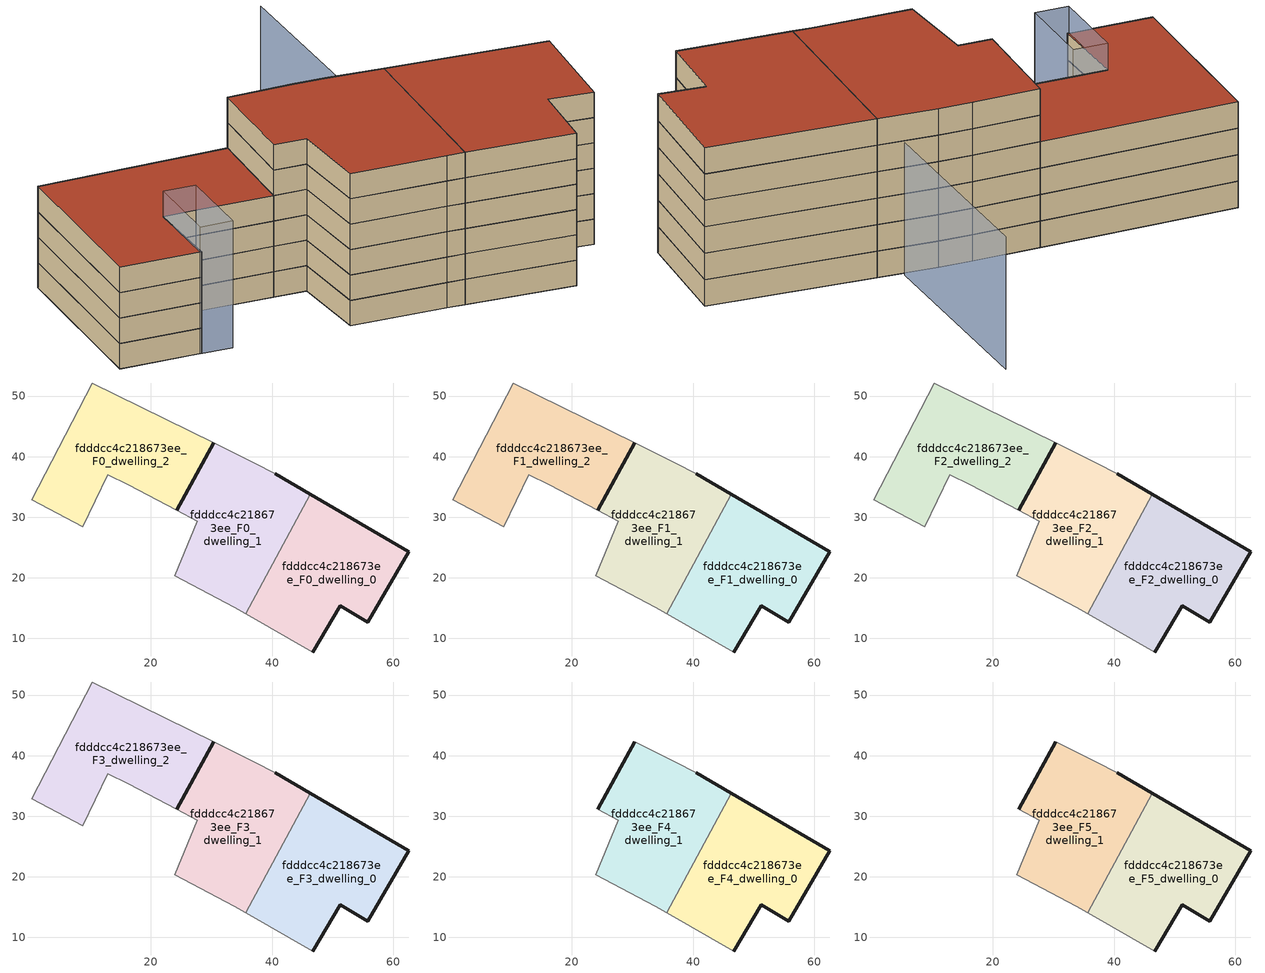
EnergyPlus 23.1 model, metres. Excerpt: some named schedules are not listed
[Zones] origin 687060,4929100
fdddcc4c218673ee_F0_dwelling_0
 floor ground (EU_floor_Construction): 55.78,12.64 62.6,24.29 46.3,33.79 35.65,14.08 46.74,7.76 51.3,15.37 z0
 wall outside (EU_wall_Construction): 46.3,33.79 62.6,24.29 55.78,12.64 51.3,15.37 46.74,7.76 z0:3
 wall adiabatic (EU_wall_Construction): 46.74,7.76 35.65,14.08 z0:3
 wall to fdddcc4c218673ee_F0_dwelling_1 (EU_wall_Construction): 35.65,14.08 46.3,33.79 z0:3
fdddcc4c218673ee_F0_dwelling_1
 floor ground (EU_floor_Construction): 35.65,14.08 46.3,33.79 40.51,37.16 37.18,38.94 30.35,42.31 24.3,31.12 27.68,29.34 23.95,20.36 33.81,15.12 z0
 wall outside (EU_wall_Construction): 40.51,37.16 46.3,33.79 / 24.3,31.12 30.35,42.31 z0:3
 wall adiabatic (EU_wall_Construction): 35.65,14.08 33.81,15.12 23.95,20.36 27.68,29.34 24.3,31.12 / 30.35,42.31 37.18,38.94 40.51,37.16 z0:3
fdddcc4c218673ee_F0_dwelling_2
 floor ground (EU_floor_Construction): 24.3,31.12 30.35,42.31 10.37,52.15 0.32,32.87 8.76,28.46 12.88,37.04 16.29,35.33 z0
 wall outside (EU_wall_Construction): 30.35,42.31 24.3,31.12 z0:3
 wall adiabatic (EU_wall_Construction): 24.3,31.12 16.29,35.33 12.88,37.04 8.76,28.46 0.32,32.87 10.37,52.15 30.35,42.31 z0:3
fdddcc4c218673ee_F1_dwelling_0
 floor to fdddcc4c218673ee_F0_dwelling_0 (EU_floor_Construction): 55.78,12.64 62.6,24.29 46.3,33.79 35.65,14.08 46.74,7.76 51.3,15.37 z3
 wall outside (EU_wall_Construction): 46.3,33.79 62.6,24.29 55.78,12.64 51.3,15.37 46.74,7.76 z3:6
 wall adiabatic (EU_wall_Construction): 46.74,7.76 35.65,14.08 z3:6
 wall to fdddcc4c218673ee_F1_dwelling_1 (EU_wall_Construction): 35.65,14.08 46.3,33.79 z3:6
fdddcc4c218673ee_F1_dwelling_1
 floor to fdddcc4c218673ee_F0_dwelling_1 (EU_floor_Construction): 35.65,14.08 46.3,33.79 40.51,37.16 37.18,38.94 30.35,42.31 24.3,31.12 27.68,29.34 23.95,20.36 33.81,15.12 z3
 wall outside (EU_wall_Construction): 40.51,37.16 46.3,33.79 / 24.3,31.12 30.35,42.31 z3:6
 wall adiabatic (EU_wall_Construction): 35.65,14.08 33.81,15.12 23.95,20.36 27.68,29.34 24.3,31.12 / 30.35,42.31 37.18,38.94 40.51,37.16 z3:6
fdddcc4c218673ee_F1_dwelling_2
 floor to fdddcc4c218673ee_F0_dwelling_2 (EU_floor_Construction): 24.3,31.12 30.35,42.31 10.37,52.15 0.32,32.87 8.76,28.46 12.88,37.04 16.29,35.33 z3
 wall outside (EU_wall_Construction): 30.35,42.31 24.3,31.12 z3:6
 wall adiabatic (EU_wall_Construction): 24.3,31.12 16.29,35.33 12.88,37.04 8.76,28.46 0.32,32.87 10.37,52.15 30.35,42.31 z3:6
fdddcc4c218673ee_F2_dwelling_0
 floor to fdddcc4c218673ee_F1_dwelling_0 (EU_floor_Construction): 55.78,12.64 62.6,24.29 46.3,33.79 35.65,14.08 46.74,7.76 51.3,15.37 z6
 wall outside (EU_wall_Construction): 46.3,33.79 62.6,24.29 55.78,12.64 51.3,15.37 46.74,7.76 z6:9
 wall adiabatic (EU_wall_Construction): 46.74,7.76 35.65,14.08 z6:9
 wall to fdddcc4c218673ee_F2_dwelling_1 (EU_wall_Construction): 35.65,14.08 46.3,33.79 z6:9
fdddcc4c218673ee_F2_dwelling_1
 floor to fdddcc4c218673ee_F1_dwelling_1 (EU_floor_Construction): 35.65,14.08 46.3,33.79 40.51,37.16 37.18,38.94 30.35,42.31 24.3,31.12 27.68,29.34 23.95,20.36 33.81,15.12 z6
 wall outside (EU_wall_Construction): 40.51,37.16 46.3,33.79 / 24.3,31.12 30.35,42.31 z6:9
 wall adiabatic (EU_wall_Construction): 35.65,14.08 33.81,15.12 23.95,20.36 27.68,29.34 24.3,31.12 / 30.35,42.31 37.18,38.94 40.51,37.16 z6:9
fdddcc4c218673ee_F2_dwelling_2
 floor to fdddcc4c218673ee_F1_dwelling_2 (EU_floor_Construction): 24.3,31.12 30.35,42.31 10.37,52.15 0.32,32.87 8.76,28.46 12.88,37.04 16.29,35.33 z6
 wall outside (EU_wall_Construction): 30.35,42.31 24.3,31.12 z6:9
 wall adiabatic (EU_wall_Construction): 24.3,31.12 16.29,35.33 12.88,37.04 8.76,28.46 0.32,32.87 10.37,52.15 30.35,42.31 z6:9
fdddcc4c218673ee_F3_dwelling_0
 floor to fdddcc4c218673ee_F2_dwelling_0 (EU_floor_Construction): 55.78,12.64 62.6,24.29 46.3,33.79 35.65,14.08 46.74,7.76 51.3,15.37 z9
 wall outside (EU_wall_Construction): 46.3,33.79 62.6,24.29 55.78,12.64 51.3,15.37 46.74,7.76 z9:12
 wall adiabatic (EU_wall_Construction): 46.74,7.76 35.65,14.08 z9:12
 wall to fdddcc4c218673ee_F3_dwelling_1 (EU_wall_Construction): 35.65,14.08 46.3,33.79 z9:12
fdddcc4c218673ee_F3_dwelling_1
 floor to fdddcc4c218673ee_F2_dwelling_1 (EU_floor_Construction): 35.65,14.08 46.3,33.79 40.51,37.16 37.18,38.94 30.35,42.31 24.3,31.12 27.68,29.34 23.95,20.36 33.81,15.12 z9
 wall outside (EU_wall_Construction): 40.51,37.16 46.3,33.79 / 24.3,31.12 30.35,42.31 z9:12
 wall adiabatic (EU_wall_Construction): 35.65,14.08 33.81,15.12 23.95,20.36 27.68,29.34 24.3,31.12 / 30.35,42.31 37.18,38.94 40.51,37.16 z9:12
fdddcc4c218673ee_F3_dwelling_2
 floor to fdddcc4c218673ee_F2_dwelling_2 (EU_floor_Construction): 24.3,31.12 30.35,42.31 10.37,52.15 0.32,32.87 8.76,28.46 12.88,37.04 16.29,35.33 z9
 wall outside (EU_wall_Construction): 30.35,42.31 24.3,31.12 z9:12
 wall adiabatic (EU_wall_Construction): 24.3,31.12 16.29,35.33 12.88,37.04 8.76,28.46 0.32,32.87 10.37,52.15 30.35,42.31 z9:12
 roof outside (EU_roof_Construction): 30.35,42.31 24.3,31.12 16.29,35.33 12.88,37.04 8.76,28.46 0.32,32.87 10.37,52.15 z12
fdddcc4c218673ee_F4_dwelling_0
 floor to fdddcc4c218673ee_F3_dwelling_0 (EU_floor_Construction): 55.78,12.64 62.6,24.29 46.3,33.79 35.65,14.08 46.74,7.76 51.3,15.37 z12
 wall outside (EU_wall_Construction): 46.3,33.79 62.6,24.29 55.78,12.64 51.3,15.37 46.74,7.76 z12:15
 wall adiabatic (EU_wall_Construction): 46.74,7.76 35.65,14.08 z12:15
 wall to fdddcc4c218673ee_F4_dwelling_1 (EU_wall_Construction): 35.65,14.08 46.3,33.79 z12:15
fdddcc4c218673ee_F4_dwelling_1
 floor to fdddcc4c218673ee_F3_dwelling_1 (EU_floor_Construction): 35.65,14.08 46.3,33.79 40.51,37.16 37.18,38.94 30.35,42.31 24.3,31.12 27.68,29.34 23.95,20.36 33.81,15.12 z12
 wall outside (EU_wall_Construction): 24.3,31.12 30.35,42.31 / 40.51,37.16 46.3,33.79 z12:15
 wall adiabatic (EU_wall_Construction): 35.65,14.08 33.81,15.12 23.95,20.36 27.68,29.34 24.3,31.12 / 30.35,42.31 37.18,38.94 40.51,37.16 z12:15
fdddcc4c218673ee_F5_dwelling_0
 floor to fdddcc4c218673ee_F4_dwelling_0 (EU_floor_Construction): 55.78,12.64 62.6,24.29 46.3,33.79 35.65,14.08 46.74,7.76 51.3,15.37 z15
 wall outside (EU_wall_Construction): 46.3,33.79 62.6,24.29 55.78,12.64 51.3,15.37 46.74,7.76 z15:18
 wall adiabatic (EU_wall_Construction): 46.74,7.76 35.65,14.08 z15:18
 wall to fdddcc4c218673ee_F5_dwelling_1 (EU_wall_Construction): 35.65,14.08 46.3,33.79 z15:18
 roof outside (EU_roof_Construction): 62.6,24.29 55.78,12.64 51.3,15.37 46.74,7.76 35.65,14.08 46.3,33.79 z18
fdddcc4c218673ee_F5_dwelling_1
 floor to fdddcc4c218673ee_F4_dwelling_1 (EU_floor_Construction): 35.65,14.08 46.3,33.79 40.51,37.16 37.18,38.94 30.35,42.31 24.3,31.12 27.68,29.34 23.95,20.36 33.81,15.12 z15
 wall outside (EU_wall_Construction): 24.3,31.12 30.35,42.31 / 40.51,37.16 46.3,33.79 z15:18
 wall adiabatic (EU_wall_Construction): 35.65,14.08 33.81,15.12 23.95,20.36 27.68,29.34 24.3,31.12 / 30.35,42.31 37.18,38.94 40.51,37.16 z15:18
 roof outside (EU_roof_Construction): 40.51,37.16 46.3,33.79 35.65,14.08 33.81,15.12 23.95,20.36 27.68,29.34 24.3,31.12 30.35,42.31 37.18,38.94 z18
shading: 54.78,57.45 44.09,35.57 / 12.88,37.05 16.29,35.33 / 16.29,35.33 11.97,26.77 / 11.97,26.77 8.56,28.49 / 8.56,28.49 12.88,37.05 z0:15
[Building]
EU S2 Campaign: North Axis=0; Terrain=City; Solar Distribution=FullExterior
[Site:Location]
Bologna: Latitude=44.5; Longitude=11.25; Time Zone=1; Elevation=37
[SizingPeriod:WeatherFileDays]
AnnualSizingPeriod: Begin Month=1; Begin Day of Month=1; End Month=12; End Day of Month=31; Day of Week for Start Day=Monday; Use Weather File Daylight Saving Period=No; Use Weather File Rain and Snow Indicators=No
[MATERIAL]
EU_InternalMass_Material: Roughness=MediumRough; Thickness=0.1; Conductivity=1; Density=1800; Specific Heat=900; Thermal Absorptance=0.9; Solar Absorptance=0.7; Visible Absorptance=0.7
[MATERIAL:NOMASS] Roughness=MediumRough; Thermal Absorptance=0.9; Solar Absorptance=0.7; Visible Absorptance=0.7
Name | Thermal Resistance
EU_wall_NoMass | 0.905828
EU_roof_NoMass | 0.37593
EU_floor_NoMass | 0.67114
[CONSTRUCTION]
EU_wall_Construction: EU_wall_NoMass
EU_roof_Construction: EU_roof_NoMass
EU_floor_Construction: EU_floor_NoMass
EU_InternalMass_Construction: EU_InternalMass_Material
[ZONE] Type=1; Multiplier=1; Ceiling Height=autocalculate; Floor Area=autocalculate; Part of Total Floor Area=Yes
Name | Volume
fdddcc4c218673ee_F0_dwelling_0; fdddcc4c218673ee_F1_dwelling_0; fdddcc4c218673ee_F2_dwelling_0; fdddcc4c218673ee_F3_dwelling_0; fdddcc4c218673ee_F4_dwelling_0; fdddcc4c218673ee_F5_dwelling_0 | 1096.83
fdddcc4c218673ee_F0_dwelling_1; fdddcc4c218673ee_F1_dwelling_1; fdddcc4c218673ee_F2_dwelling_1; fdddcc4c218673ee_F3_dwelling_1; fdddcc4c218673ee_F4_dwelling_1; fdddcc4c218673ee_F5_dwelling_1; fdddcc4c218673ee_F0_dwelling_2; fdddcc4c218673ee_F1_dwelling_2; fdddcc4c218673ee_F2_dwelling_2; fdddcc4c218673ee_F3_dwelling_2 | 1096.81
[INTERNALMASS] Construction=EU_InternalMass_Construction
Name | Zone or ZoneList | Surface Area
fdddcc4c218673ee_F0_dwelling_0_EU_InternalMass | fdddcc4c218673ee_F0_dwelling_0 | 365.61
fdddcc4c218673ee_F0_dwelling_1_EU_InternalMass | fdddcc4c218673ee_F0_dwelling_1 | 365.603
fdddcc4c218673ee_F0_dwelling_2_EU_InternalMass | fdddcc4c218673ee_F0_dwelling_2 | 365.604
fdddcc4c218673ee_F1_dwelling_0_EU_InternalMass | fdddcc4c218673ee_F1_dwelling_0 | 365.61
fdddcc4c218673ee_F1_dwelling_1_EU_InternalMass | fdddcc4c218673ee_F1_dwelling_1 | 365.603
fdddcc4c218673ee_F1_dwelling_2_EU_InternalMass | fdddcc4c218673ee_F1_dwelling_2 | 365.604
fdddcc4c218673ee_F2_dwelling_0_EU_InternalMass | fdddcc4c218673ee_F2_dwelling_0 | 365.61
fdddcc4c218673ee_F2_dwelling_1_EU_InternalMass | fdddcc4c218673ee_F2_dwelling_1 | 365.603
fdddcc4c218673ee_F2_dwelling_2_EU_InternalMass | fdddcc4c218673ee_F2_dwelling_2 | 365.604
fdddcc4c218673ee_F3_dwelling_0_EU_InternalMass | fdddcc4c218673ee_F3_dwelling_0 | 365.61
fdddcc4c218673ee_F3_dwelling_1_EU_InternalMass | fdddcc4c218673ee_F3_dwelling_1 | 365.603
fdddcc4c218673ee_F3_dwelling_2_EU_InternalMass | fdddcc4c218673ee_F3_dwelling_2 | 365.604
fdddcc4c218673ee_F4_dwelling_0_EU_InternalMass | fdddcc4c218673ee_F4_dwelling_0 | 548.417
fdddcc4c218673ee_F4_dwelling_1_EU_InternalMass | fdddcc4c218673ee_F4_dwelling_1 | 548.397
fdddcc4c218673ee_F5_dwelling_0_EU_InternalMass | fdddcc4c218673ee_F5_dwelling_0 | 548.417
fdddcc4c218673ee_F5_dwelling_1_EU_InternalMass | fdddcc4c218673ee_F5_dwelling_1 | 548.397
[OTHEREQUIPMENT] Fuel Type=Electricity; Design Level Calculation Method=Watts/Area; Power per Zone Floor Area=1; Fraction Latent=0; Fraction Radiant=0; Fraction Lost=0; Carbon Dioxide Generation Rate=0; EndUse Subcategory=EU_Step8_InternalGains
Name | Zone or ZoneList or Space or SpaceList | Schedule
EU_Step8_InternalGain_fdddcc4c218673ee_F0_dwelling_0_f000 | fdddcc4c218673ee_F0_dwelling_0 | EU_Step8_GainSchedule_fdddcc4c218673ee_F0_dwelling_0_f000
EU_Step8_InternalGain_fdddcc4c218673ee_F0_dwelling_1_f000 | fdddcc4c218673ee_F0_dwelling_1 | EU_Step8_GainSchedule_fdddcc4c218673ee_F0_dwelling_1_f000
EU_Step8_InternalGain_fdddcc4c218673ee_F0_dwelling_2_f000 | fdddcc4c218673ee_F0_dwelling_2 | EU_Step8_GainSchedule_fdddcc4c218673ee_F0_dwelling_2_f000
EU_Step8_InternalGain_fdddcc4c218673ee_F1_dwelling_0_f000 | fdddcc4c218673ee_F1_dwelling_0 | EU_Step8_GainSchedule_fdddcc4c218673ee_F1_dwelling_0_f000
EU_Step8_InternalGain_fdddcc4c218673ee_F1_dwelling_1_f000 | fdddcc4c218673ee_F1_dwelling_1 | EU_Step8_GainSchedule_fdddcc4c218673ee_F1_dwelling_1_f000
EU_Step8_InternalGain_fdddcc4c218673ee_F1_dwelling_2_f000 | fdddcc4c218673ee_F1_dwelling_2 | EU_Step8_GainSchedule_fdddcc4c218673ee_F1_dwelling_2_f000
EU_Step8_InternalGain_fdddcc4c218673ee_F2_dwelling_0_f000 | fdddcc4c218673ee_F2_dwelling_0 | EU_Step8_GainSchedule_fdddcc4c218673ee_F2_dwelling_0_f000
EU_Step8_InternalGain_fdddcc4c218673ee_F2_dwelling_1_f000 | fdddcc4c218673ee_F2_dwelling_1 | EU_Step8_GainSchedule_fdddcc4c218673ee_F2_dwelling_1_f000
EU_Step8_InternalGain_fdddcc4c218673ee_F2_dwelling_2_f000 | fdddcc4c218673ee_F2_dwelling_2 | EU_Step8_GainSchedule_fdddcc4c218673ee_F2_dwelling_2_f000
EU_Step8_InternalGain_fdddcc4c218673ee_F3_dwelling_0_f000 | fdddcc4c218673ee_F3_dwelling_0 | EU_Step8_GainSchedule_fdddcc4c218673ee_F3_dwelling_0_f000
EU_Step8_InternalGain_fdddcc4c218673ee_F3_dwelling_1_f000 | fdddcc4c218673ee_F3_dwelling_1 | EU_Step8_GainSchedule_fdddcc4c218673ee_F3_dwelling_1_f000
EU_Step8_InternalGain_fdddcc4c218673ee_F3_dwelling_2_f000 | fdddcc4c218673ee_F3_dwelling_2 | EU_Step8_GainSchedule_fdddcc4c218673ee_F3_dwelling_2_f000
EU_Step8_InternalGain_fdddcc4c218673ee_F4_dwelling_0_f000 | fdddcc4c218673ee_F4_dwelling_0 | EU_Step8_GainSchedule_fdddcc4c218673ee_F4_dwelling_0_f000
EU_Step8_InternalGain_fdddcc4c218673ee_F4_dwelling_1_f000 | fdddcc4c218673ee_F4_dwelling_1 | EU_Step8_GainSchedule_fdddcc4c218673ee_F4_dwelling_1_f000
EU_Step8_InternalGain_fdddcc4c218673ee_F5_dwelling_0_f000 | fdddcc4c218673ee_F5_dwelling_0 | EU_Step8_GainSchedule_fdddcc4c218673ee_F5_dwelling_0_f000
EU_Step8_InternalGain_fdddcc4c218673ee_F5_dwelling_1_f000 | fdddcc4c218673ee_F5_dwelling_1 | EU_Step8_GainSchedule_fdddcc4c218673ee_F5_dwelling_1_f000
[ZONEVENTILATION:DESIGNFLOWRATE] Schedule=EU_AlwaysOn; Design Flow Rate Calculation Method=AirChanges/Hour; Air Changes per Hour=0.73129; Ventilation Type=Natural; Fan Pressure Rise=0; Fan Total Efficiency=1; Constant Term Coefficient=1; Temperature Term Coefficient=0; Velocity Term Coefficient=0; Velocity Squared Term Coefficient=0; Minimum Indoor Temperature=-100; Maximum Indoor Temperature=100; Delta Temperature=-100; Minimum Outdoor Temperature=-100; Maximum Outdoor Temperature=100; Maximum Wind Speed=40
Name | Zone or ZoneList or Space or SpaceList
EU_ConstantAir_fdddcc4c218673ee_F0_dwelling_0 | fdddcc4c218673ee_F0_dwelling_0
EU_ConstantAir_fdddcc4c218673ee_F0_dwelling_1 | fdddcc4c218673ee_F0_dwelling_1
EU_ConstantAir_fdddcc4c218673ee_F0_dwelling_2 | fdddcc4c218673ee_F0_dwelling_2
EU_ConstantAir_fdddcc4c218673ee_F1_dwelling_0 | fdddcc4c218673ee_F1_dwelling_0
EU_ConstantAir_fdddcc4c218673ee_F1_dwelling_1 | fdddcc4c218673ee_F1_dwelling_1
EU_ConstantAir_fdddcc4c218673ee_F1_dwelling_2 | fdddcc4c218673ee_F1_dwelling_2
EU_ConstantAir_fdddcc4c218673ee_F2_dwelling_0 | fdddcc4c218673ee_F2_dwelling_0
EU_ConstantAir_fdddcc4c218673ee_F2_dwelling_1 | fdddcc4c218673ee_F2_dwelling_1
EU_ConstantAir_fdddcc4c218673ee_F2_dwelling_2 | fdddcc4c218673ee_F2_dwelling_2
EU_ConstantAir_fdddcc4c218673ee_F3_dwelling_0 | fdddcc4c218673ee_F3_dwelling_0
EU_ConstantAir_fdddcc4c218673ee_F3_dwelling_1 | fdddcc4c218673ee_F3_dwelling_1
EU_ConstantAir_fdddcc4c218673ee_F3_dwelling_2 | fdddcc4c218673ee_F3_dwelling_2
EU_ConstantAir_fdddcc4c218673ee_F4_dwelling_0 | fdddcc4c218673ee_F4_dwelling_0
EU_ConstantAir_fdddcc4c218673ee_F4_dwelling_1 | fdddcc4c218673ee_F4_dwelling_1
EU_ConstantAir_fdddcc4c218673ee_F5_dwelling_0 | fdddcc4c218673ee_F5_dwelling_0
EU_ConstantAir_fdddcc4c218673ee_F5_dwelling_1 | fdddcc4c218673ee_F5_dwelling_1
[HVACTEMPLATE:THERMOSTAT] Constant Heating Setpoint=20; Constant Cooling Setpoint=50
EU_HeatOnly_fdddcc4c218673ee_F0_dwelling_0; EU_HeatOnly_fdddcc4c218673ee_F0_dwelling_1; EU_HeatOnly_fdddcc4c218673ee_F0_dwelling_2; EU_HeatOnly_fdddcc4c218673ee_F1_dwelling_0; EU_HeatOnly_fdddcc4c218673ee_F1_dwelling_1; EU_HeatOnly_fdddcc4c218673ee_F1_dwelling_2; EU_HeatOnly_fdddcc4c218673ee_F2_dwelling_0; EU_HeatOnly_fdddcc4c218673ee_F2_dwelling_1; EU_HeatOnly_fdddcc4c218673ee_F2_dwelling_2; EU_HeatOnly_fdddcc4c218673ee_F3_dwelling_0; EU_HeatOnly_fdddcc4c218673ee_F3_dwelling_1; EU_HeatOnly_fdddcc4c218673ee_F3_dwelling_2; EU_HeatOnly_fdddcc4c218673ee_F4_dwelling_0; EU_HeatOnly_fdddcc4c218673ee_F4_dwelling_1; EU_HeatOnly_fdddcc4c218673ee_F5_dwelling_0; EU_HeatOnly_fdddcc4c218673ee_F5_dwelling_1
[HVACTEMPLATE:ZONE:IDEALLOADSAIRSYSTEM] System Availability Schedule=EU_AlwaysOn; Maximum Heating Supply Air Temperature=50; Minimum Cooling Supply Air Temperature=13; Maximum Heating Supply Air Humidity Ratio=0.0156; Minimum Cooling Supply Air Humidity Ratio=0.0077; Heating Limit=NoLimit; Cooling Limit=NoLimit; Heating Availability Schedule=EU_AlwaysOn; Cooling Availability Schedule=EU_CoolingOff; Dehumidification Control Type=ConstantSensibleHeatRatio; Cooling Sensible Heat Ratio=0.7; Dehumidification Setpoint=60; Humidification Control Type=None; Humidification Setpoint=30; Outdoor Air Method=None; Outdoor Air Flow Rate per Person=0.00944; Outdoor Air Flow Rate per Zone Floor Area=0; Outdoor Air Flow Rate per Zone=0; Demand Controlled Ventilation Type=None; Outdoor Air Economizer Type=NoEconomizer; Heat Recovery Type=None; Sensible Heat Recovery Effectiveness=0.7; Latent Heat Recovery Effectiveness=0.65
Name | Template Thermostat
fdddcc4c218673ee_F0_dwelling_0 | EU_HeatOnly_fdddcc4c218673ee_F0_dwelling_0
fdddcc4c218673ee_F0_dwelling_1 | EU_HeatOnly_fdddcc4c218673ee_F0_dwelling_1
fdddcc4c218673ee_F0_dwelling_2 | EU_HeatOnly_fdddcc4c218673ee_F0_dwelling_2
fdddcc4c218673ee_F1_dwelling_0 | EU_HeatOnly_fdddcc4c218673ee_F1_dwelling_0
fdddcc4c218673ee_F1_dwelling_1 | EU_HeatOnly_fdddcc4c218673ee_F1_dwelling_1
fdddcc4c218673ee_F1_dwelling_2 | EU_HeatOnly_fdddcc4c218673ee_F1_dwelling_2
fdddcc4c218673ee_F2_dwelling_0 | EU_HeatOnly_fdddcc4c218673ee_F2_dwelling_0
fdddcc4c218673ee_F2_dwelling_1 | EU_HeatOnly_fdddcc4c218673ee_F2_dwelling_1
fdddcc4c218673ee_F2_dwelling_2 | EU_HeatOnly_fdddcc4c218673ee_F2_dwelling_2
fdddcc4c218673ee_F3_dwelling_0 | EU_HeatOnly_fdddcc4c218673ee_F3_dwelling_0
fdddcc4c218673ee_F3_dwelling_1 | EU_HeatOnly_fdddcc4c218673ee_F3_dwelling_1
fdddcc4c218673ee_F3_dwelling_2 | EU_HeatOnly_fdddcc4c218673ee_F3_dwelling_2
fdddcc4c218673ee_F4_dwelling_0 | EU_HeatOnly_fdddcc4c218673ee_F4_dwelling_0
fdddcc4c218673ee_F4_dwelling_1 | EU_HeatOnly_fdddcc4c218673ee_F4_dwelling_1
fdddcc4c218673ee_F5_dwelling_0 | EU_HeatOnly_fdddcc4c218673ee_F5_dwelling_0
fdddcc4c218673ee_F5_dwelling_1 | EU_HeatOnly_fdddcc4c218673ee_F5_dwelling_1
[SIZING:ZONE] Zone Cooling Design Supply Air Temperature Input Method=SupplyAirTemperature; Zone Cooling Design Supply Air Temperature=13; Zone Heating Design Supply Air Temperature Input Method=SupplyAirTemperature; Zone Heating Design Supply Air Temperature=50; Zone Cooling Design Supply Air Humidity Ratio=0.008; Zone Heating Design Supply Air Humidity Ratio=0.008; Cooling Design Air Flow Method=DesignDay; Cooling Design Air Flow Rate=0; Cooling Minimum Air Flow per Zone Floor Area=0.000762; Cooling Minimum Air Flow=0; Cooling Minimum Air Flow Fraction=0.2; Heating Design Air Flow Method=DesignDay; Heating Design Air Flow Rate=0; Heating Maximum Air Flow per Zone Floor Area=0.002032; Heating Maximum Air Flow=0.141576; Heating Maximum Air Flow Fraction=0.3; Account for Dedicated Outdoor Air System=No; Dedicated Outdoor Air System Control Strategy=NeutralSupplyAir; Dedicated Outdoor Air Low Setpoint Temperature for Design=autosize; Dedicated Outdoor Air High Setpoint Temperature for Design=autosize; Zone Load Sizing Method=Sensible Load Only No Latent Load; Zone Latent Cooling Design Supply Air Humidity Ratio Input Method=HumidityRatioDifference; Zone Cooling Design Supply Air Humidity Ratio Difference=0.005; Zone Latent Heating Design Supply Air Humidity Ratio Input Method=HumidityRatioDifference; Zone Humidification Design Supply Air Humidity Ratio Difference=0.005
fdddcc4c218673ee_F0_dwelling_0; fdddcc4c218673ee_F0_dwelling_1; fdddcc4c218673ee_F0_dwelling_2; fdddcc4c218673ee_F1_dwelling_0; fdddcc4c218673ee_F1_dwelling_1; fdddcc4c218673ee_F1_dwelling_2; fdddcc4c218673ee_F2_dwelling_0; fdddcc4c218673ee_F2_dwelling_1
